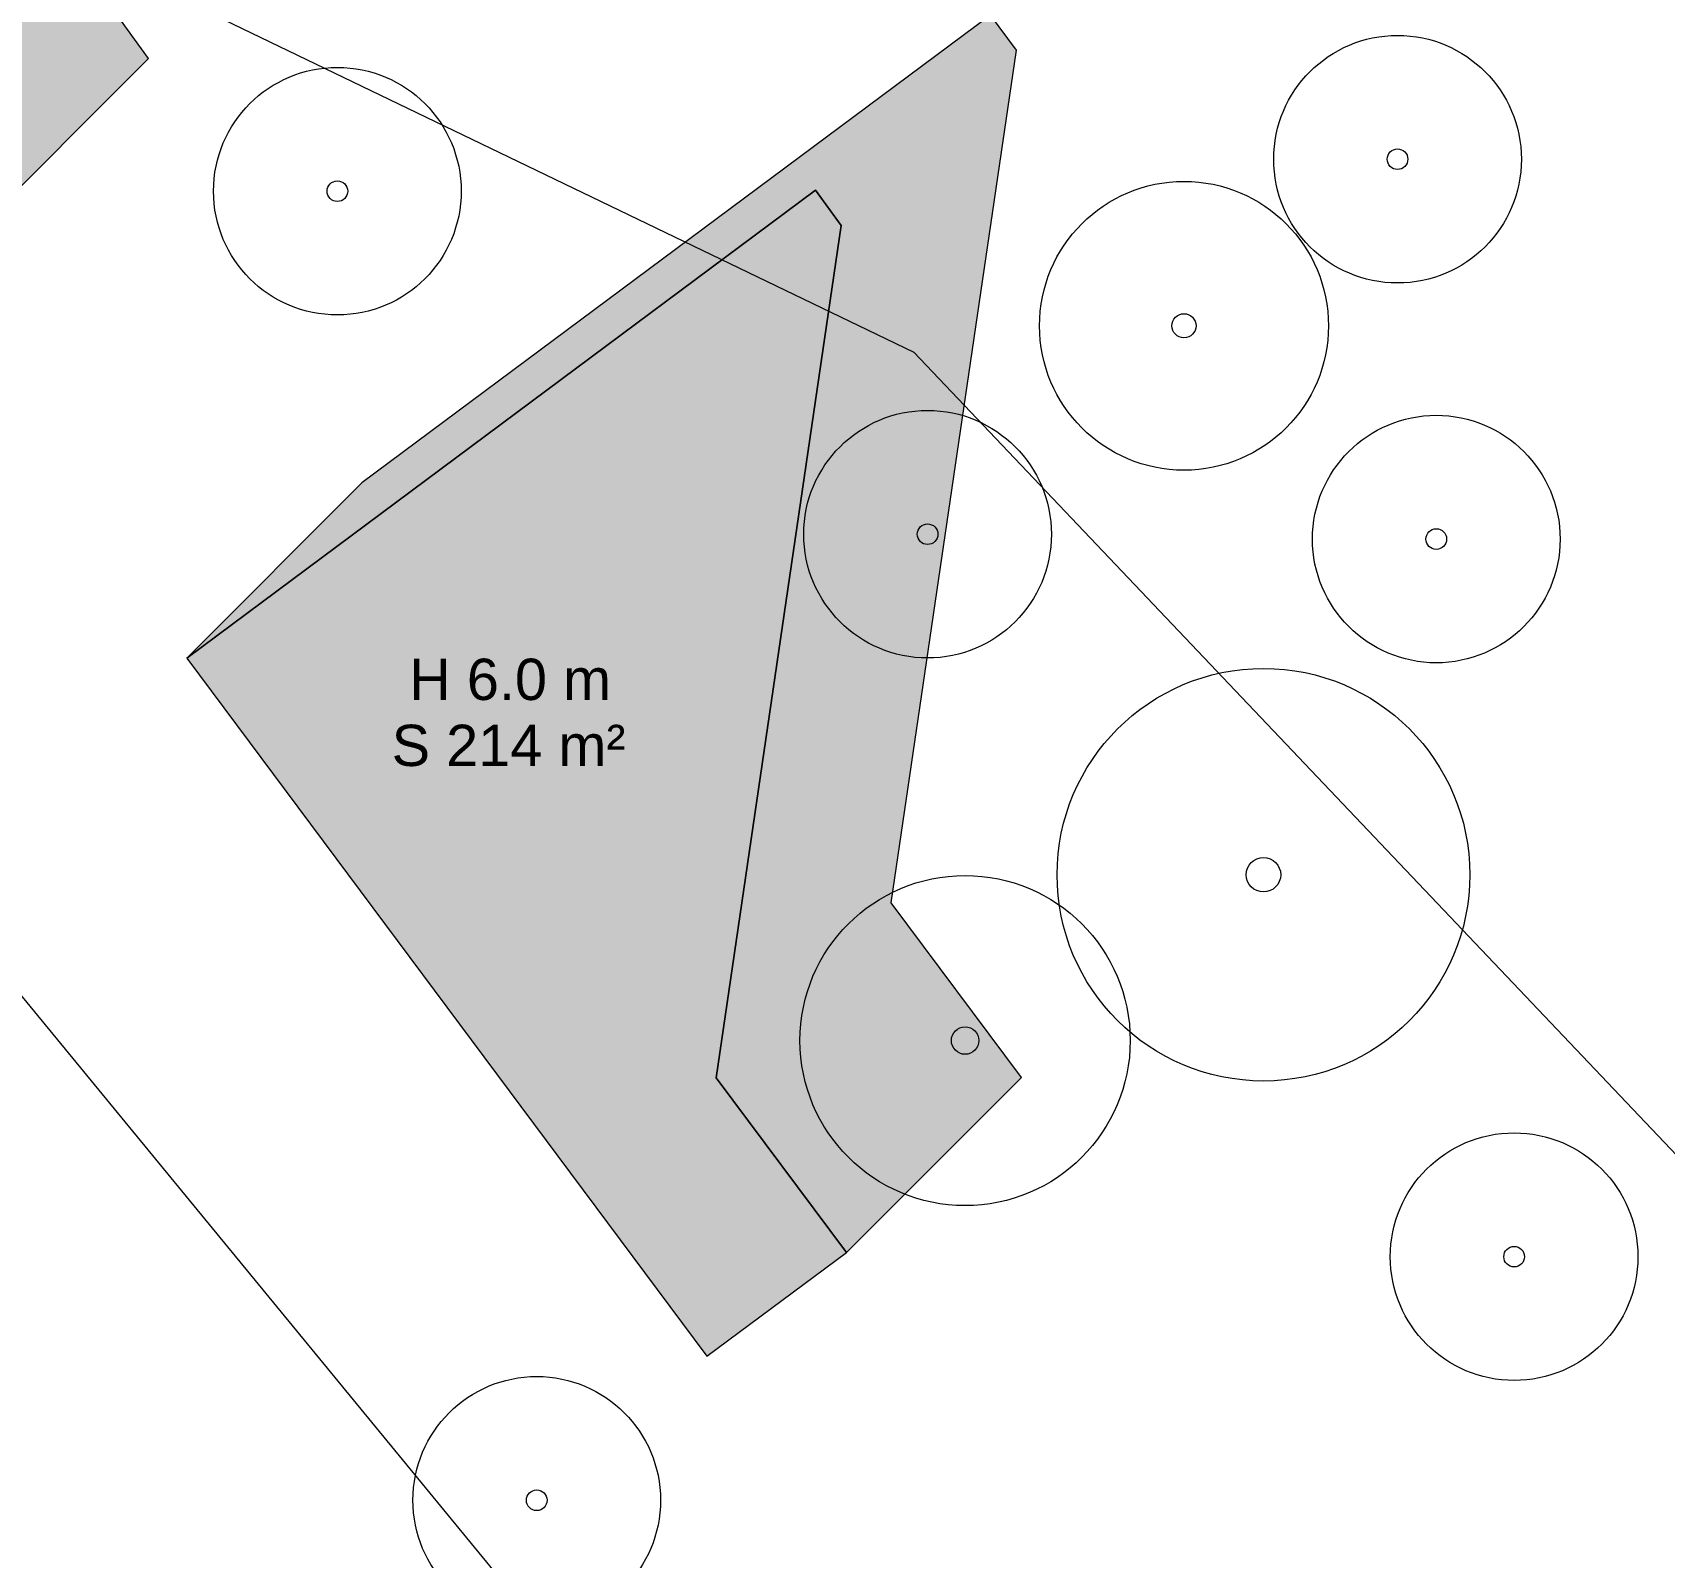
# Model space of a CAD drawing. Header units: metres. Extents: x -3 to 687, y -1 to 1371.
# Drawn here: x 227.6 to 267.13, y 115.47 to 152.43 of the extents above; entities that cross this region are included whole.
import ezdxf

# ---------------------------------------------------------------- set-up
doc = ezdxf.new("R2010")
doc.units = ezdxf.units.M
doc.header["$MEASUREMENT"] = 0
for name, color, linetype, lineweight, true_color in [('TPX_BUILDING_AREAS_TEXT', 7, 'CONTINUOUS', 0, 0x000000), ('TPX_BUILDING_HEIGHTS_TEXT', 7, 'CONTINUOUS', 0, 0x000000), ('TPX_BUILDINGS', 7, 'CONTINUOUS', 0, 0x000000), ('TPX_BUILDINGS_HATCH', 7, 'CONTINUOUS', 0, 0xf0f0f0), ('TPX_BUILDINGS_SHADOWS_HATCH', 7, 'CONTINUOUS', 0, 0x000000), ('TPX_BUILDINGS_SHADOWS_OUTLINES', 7, 'CONTINUOUS', 0, 0x000000), ('TPX_CONTOUR_LINES_5M', 7, 'CONTINUOUS', 0, 0x969696), ('TPX_VEGETATION_TREES_INDIVIDUAL', 7, 'CONTINUOUS', 0, 0x136734)]:
    doc.layers.add(name, color=color, linetype=linetype, lineweight=lineweight, true_color=true_color)
doc.styles.add('TPX_TEXTE', font='arial.ttf')

# ---------------------------------------------------------------- blocks, each defined once
blk = doc.blocks.new('TREETR004_CR050')
at = {"layer": 'TPX_VEGETATION_TREES_INDIVIDUAL'}
for radius in [5, 0.417]:
    blk.add_circle((0, 0, 0.036), radius, dxfattribs=at)
blk = doc.blocks.new('TREETR003_CR040')
at = {"layer": 'TPX_VEGETATION_TREES_INDIVIDUAL'}
for radius in [4, 0.333]:
    blk.add_circle((0, 0, 0.036), radius, dxfattribs=at)
blk = doc.blocks.new('TREETR003_CR035')
at = {"layer": 'TPX_VEGETATION_TREES_INDIVIDUAL'}
for radius in [3.5, 0.292]:
    blk.add_circle((0, 0, 0.036), radius, dxfattribs=at)
blk = doc.blocks.new('TREETR003_CR030')
at = {"layer": 'TPX_VEGETATION_TREES_INDIVIDUAL'}
for radius in [3, 0.25]:
    blk.add_circle((0, 0, 0.036), radius, dxfattribs=at)

msp = doc.modelspace()

# ---------------------------------------------------------------- hatches: boundary and pattern name
at = {"layer": 'TPX_BUILDINGS_HATCH'}
msp.add_hatch(color=256, dxfattribs=at).paths.add_polyline_path([(246.563, 148.609), (231.328, 137.272), (243.926, 120.348), (247.311, 122.864), (244.154, 127.096), (247.187, 147.76), (246.563, 148.609)])
at = {"layer": 'TPX_BUILDINGS_SHADOWS_HATCH'}
for points in [[(223.268, 154.447), (219.026, 150.204), (222.448, 152.687), (226.161, 147.564), (230.404, 151.806), (226.691, 156.93), (223.268, 154.447)], [(235.57, 141.515), (231.328, 137.272), (246.563, 148.609), (247.187, 147.76), (244.154, 127.096), (247.311, 122.864), (251.553, 127.107), (248.396, 131.338), (251.429, 152.003), (250.805, 152.851), (235.57, 141.515)]]:
    msp.add_hatch(color=256, dxfattribs=at).paths.add_polyline_path(points)

# ---------------------------------------------------------------- linework, layer by layer
at = {"layer": 'TPX_BUILDINGS', "elevation": 0.042}
msp.add_lwpolyline([(246.563, 148.609), (231.328, 137.272), (243.926, 120.348), (247.311, 122.864), (244.154, 127.096), (247.187, 147.76)], close=True, dxfattribs=at)
at = {"layer": 'TPX_BUILDINGS_SHADOWS_OUTLINES', "elevation": 0.039}
for points in [[(223.268, 154.447), (219.026, 150.204), (222.448, 152.687), (226.161, 147.564), (230.404, 151.806), (226.691, 156.93)], [(235.57, 141.515), (231.328, 137.272), (246.563, 148.609), (247.187, 147.76), (244.154, 127.096), (247.311, 122.864), (251.553, 127.107), (248.396, 131.338), (251.429, 152.003), (250.805, 152.851)]]:
    msp.add_lwpolyline(points, close=True, dxfattribs=at)
at = {"layer": 'TPX_CONTOUR_LINES_5M', "elevation": 0.048}
for points in [[(170.328, 380.059), (124.415, 348.885), (124.832, 318.547), (193.614, 227.534), (196.533, 169.954), (248.942, 144.686), (301.35, 89.49), (343.793, 136.52), (348.633, 166.858), (327.555, 179.216), (309.668, 227.534), (221.782, 318.547), (196.533, 378.94), (170.328, 380.059)], [(257.982, 0), (246.138, 106.182), (196.533, 166.593), (144.124, 163.579), (91.715, 210.796), (67.256, 166.858), (77.338, 45.507), (39.307, 35.762), (13.102, 65.481), (0, 65.481)]]:
    msp.add_lwpolyline(points, dxfattribs=at)

# ---------------------------------------------------------------- block references
at = {"layer": 'TPX_VEGETATION_TREES_INDIVIDUAL'}
for name, p in [('TREETR003_CR030', (260.664, 149.363, 0.036)), ('TREETR003_CR030', (234.979, 148.588, 0.036)), ('TREETR003_CR035', (255.49, 145.325, 0.036)), ('TREETR003_CR030', (249.278, 140.274, 0.036)), ('TREETR003_CR030', (261.603, 140.156, 0.036)), ('TREETR004_CR050', (257.416, 132.02, 0.036)), ('TREETR003_CR040', (250.187, 128.001, 0.036)), ('TREETR003_CR030', (263.489, 122.763, 0.036)), ('TREETR003_CR030', (239.809, 116.859, 0.036))]:
    msp.add_blockref(name, p, dxfattribs=at)

# ---------------------------------------------------------------- texts
at = {"layer": 'TPX_BUILDING_AREAS_TEXT', "style": 'TPX_TEXTE'}
msp.add_text('S 214 m²', height=1, dxfattribs=at).set_placement((236.294, 134.656, 0.045))
at = {"layer": 'TPX_BUILDING_HEIGHTS_TEXT', "style": 'TPX_TEXTE'}
msp.add_text('H 6.0 m', height=1, dxfattribs=at).set_placement((236.719, 136.256, 0.045))

doc.saveas('drawing.dxf')
